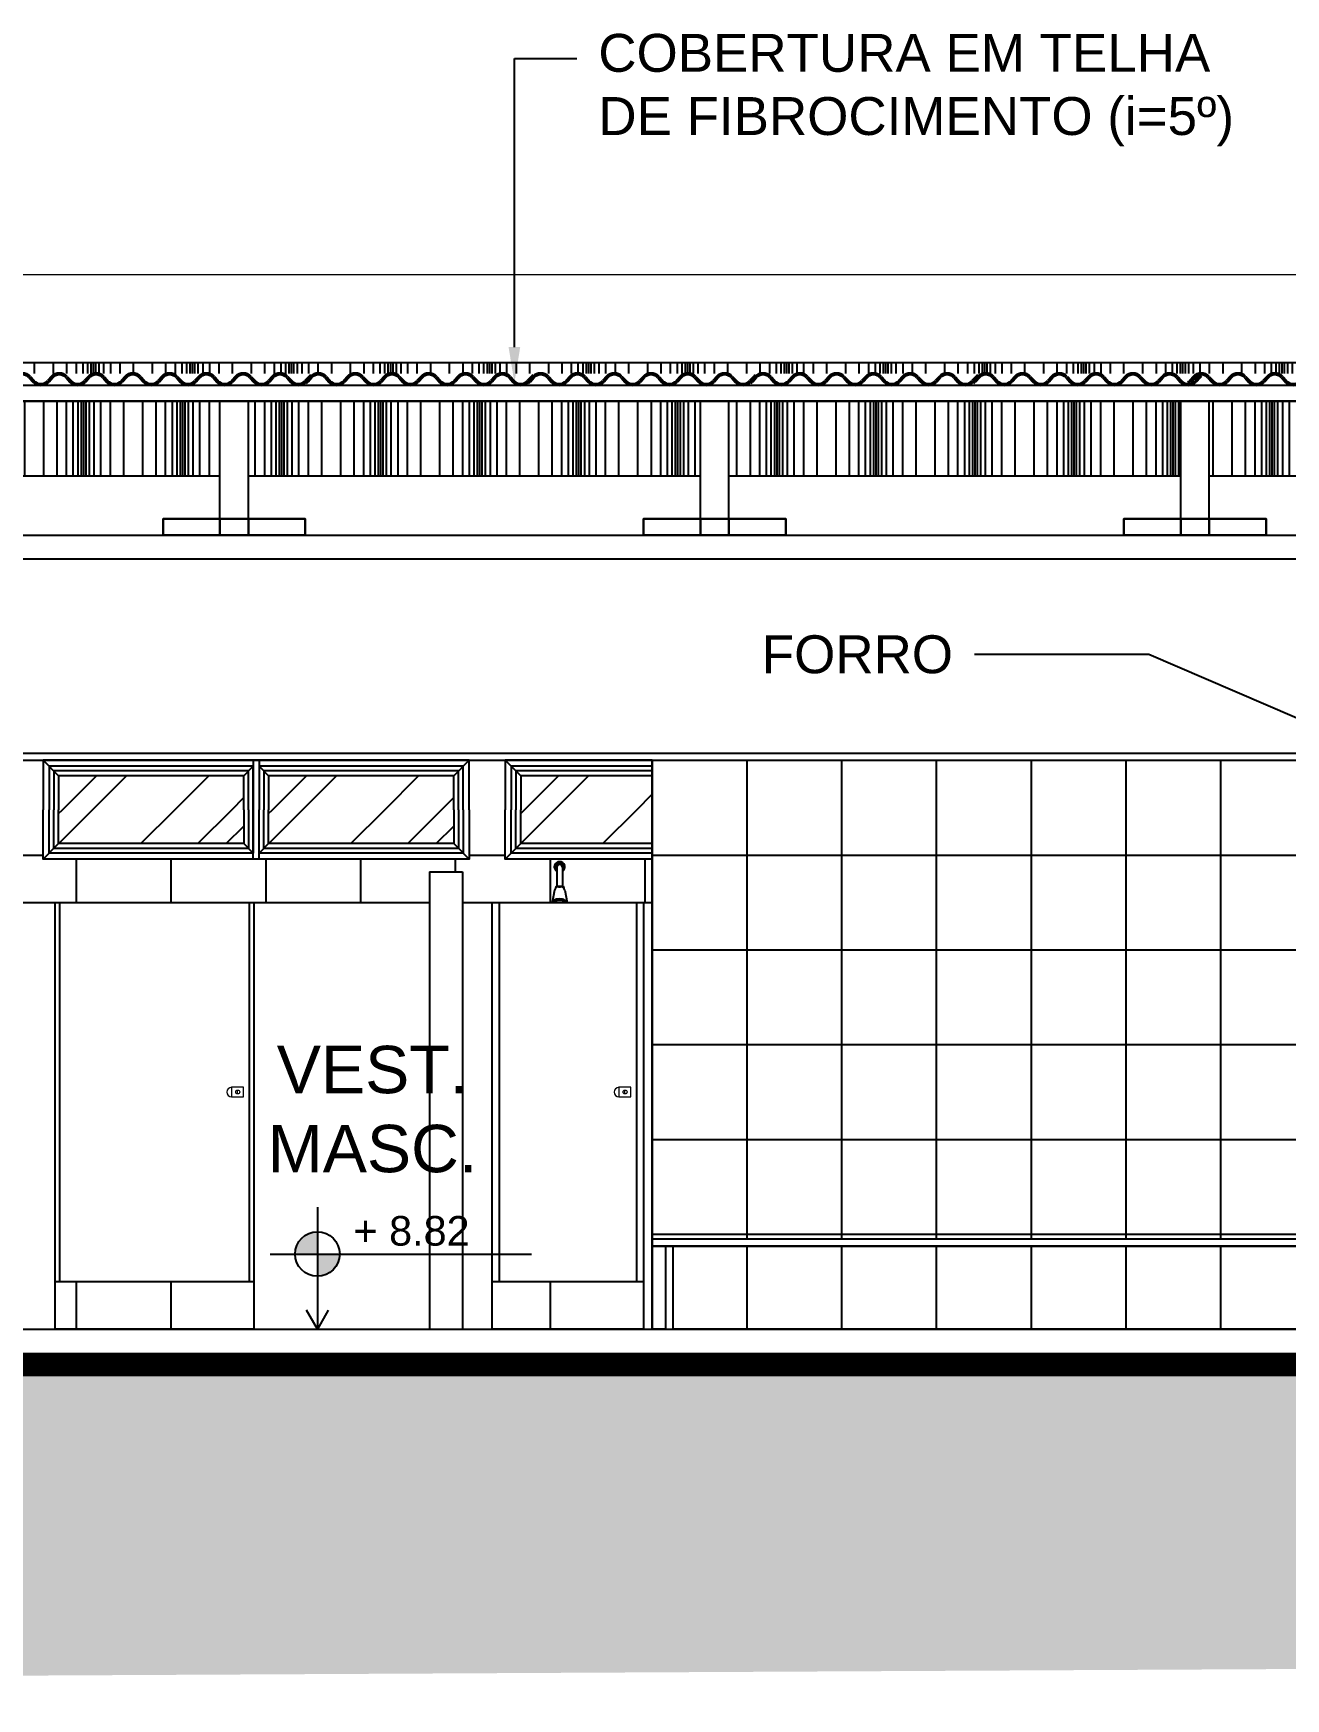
# Model space of a CAD drawing. Header units: metres. Extents: x 2304 to 3408, y 318 to 588.
# Drawn here: x 2683.7 to 2688.99, y 346.72 to 353.75 of the extents above; entities that cross this region are included whole.
import ezdxf
from ezdxf import colors
from ezdxf.entities.mleader import LeaderData, LeaderLine
from ezdxf.math import Vec2, Vec3

# ---------------------------------------------------------------- set-up
doc = ezdxf.new("R2010")
doc.units = ezdxf.units.M
doc.header["$LTSCALE"] = 5.5
doc.header["$MEASUREMENT"] = 0
for name, color, linetype in [('COTA DE NÍVEL', 7, 'Continuous'), ('HACHURA', 251, 'Continuous'), ('HACHURA PISOS', 250, 'Continuous'), ('PENA 01', 1, 'Continuous'), ('PENA 02', 2, 'Continuous'), ('PENA 03', 3, 'Continuous'), ('PENA 06', 6, 'Continuous'), ('pena01', 1, 'Continuous'), ('TXT ESPECIFICAÇÕES', 7, 'Continuous')]:
    doc.layers.add(name, color=color, linetype=linetype)
for name, color, linetype, lineweight in [('ESQUADRIAS', 3, 'Continuous', 35), ('HACH', 251, 'Continuous', 5), ('texto', 3, 'Continuous', 25)]:
    doc.layers.add(name, color=color, linetype=linetype, lineweight=lineweight)
doc.styles.add('GRAF', font='GRAF.SHX')
doc.styles.add('Luana', font='arial.ttf')
doc.styles.get("Standard").update_dxf_attribs({"font": 'arial.ttf'})
pattern_1 = [(45, (2684.6973, 350.33024), (0.42426, 1.13137), [7.5, -1, 2.5, -0.5]), (45, (2684.9907, 350.97724), (-0.8238, 0.11667), [1.5, -0.165, 3, -0.375]), (45, (2684.57353, 350.80754), (1.6016, 2.07536), [4, -0.7, 2, -0.5])]
pattern_2 = [(45, (2683.81103, 350.33024), (0.42426, 1.13137), [7.5, -1, 2.5, -0.5]), (45, (2684.1045, 350.97724), (-0.8238, 0.11667), [1.5, -0.165, 3, -0.375]), (45, (2683.6873, 350.80754), (1.6016, 2.07536), [4, -0.7, 2, -0.5])]
pattern_3 = [(45, (2685.76103, 350.33024), (0.42426, 1.13137), [7.5, -1, 2.5, -0.5]), (45, (2686.0545, 350.97724), (-0.8238, 0.1167), [1.5, -0.165, 3, -0.375]), (45, (2685.6373, 350.80754), (1.6016, 2.07536), [4, -0.7, 2, -0.5])]

# ---------------------------------------------------------------- blocks, each defined once
blk = doc.blocks.new('NIV02')
h = blk.add_hatch(color=256)
h.paths.add_polyline_path([(-43.09, -49.03, 0.414214), (-44.59, -50.53), (-43.09, -50.53)])
h.paths.add_polyline_path([(-43.09, -52.04, 0.414214), (-41.58, -50.53), (-43.09, -50.53)])
for p, q in [((-43.09, -47.38), (-43.09, -55.58)), ((-46.27, -50.53), (-28.68, -50.53))]:
    blk.add_line(p, q)
blk.add_lwpolyline([(-42.36, -54.32), (-43.09, -55.58), (-43.82, -54.32)])
blk.add_circle((-43.09, -50.53), 1.5)
at = {"style": 'GRAF'}
blk.add_attdef('ELEV', (-40.66, -49.96), '', height=1.26, dxfattribs=at)
blk = doc.blocks.new('F312X00')
for p, q in [((-38.19, 9.75), (-40.03, 7.74)), ((-37.75, 9.34), (-39.59, 7.33)), ((-31.25, 9.34), (-29.41, 7.33)), ((-30.81, 9.75), (-28.97, 7.74)), ((-20.49, 9.75), (-22.33, 7.74)), ((-20.05, 9.34), (-21.89, 7.33)), ((-13.55, 9.34), (-11.71, 7.33)), ((-13.11, 9.75), (-11.27, 7.74)), ((-2.79, 9.75), (-4.63, 7.74)), ((-2.35, 9.34), (-4.19, 7.33)), ((4.15, 9.34), (5.99, 7.33)), ((4.59, 9.75), (6.43, 7.74)), ((14.91, 9.75), (13.07, 7.74)), ((15.35, 9.34), (13.51, 7.33)), ((21.85, 9.34), (23.69, 7.33)), ((22.29, 9.75), (24.13, 7.74)), ((32.61, 9.75), (30.77, 7.74)), ((33.05, 9.34), (31.21, 7.33)), ((39.55, 9.34), (41.39, 7.33)), ((39.99, 9.75), (41.83, 7.74)), ((50.31, 9.75), (48.47, 7.74)), ((50.75, 9.34), (48.91, 7.33)), ((57.25, 9.34), (59.09, 7.33)), ((57.69, 9.75), (59.53, 7.74)), ((68.01, 9.75), (66.17, 7.74)), ((68.45, 9.34), (66.61, 7.33)), ((69.15, 9.96), (68.8, 10.45)), ((-40.46, 6.57), (-40.8, 7.06))]:
    blk.add_line(p, q)
for centre, radius, start, end in [((-34.5, 6.37), 5, 90, 137.55243), ((-34.5, 6.37), 4.4, 90, 137.55243), ((-34.5, 6.37), 5, 42.44757, 90), ((-34.5, 6.37), 4.4, 42.44757, 90), ((-16.8, 6.37), 5, 90, 137.55243), ((-16.8, 6.37), 4.4, 90, 137.55243), ((-16.8, 6.37), 5, 42.44757, 90), ((-16.8, 6.37), 4.4, 42.44757, 90), ((0.9, 6.37), 5, 90, 137.55243), ((0.9, 6.37), 4.4, 90, 137.55243), ((0.9, 6.37), 5, 42.44757, 90), ((0.9, 6.37), 4.4, 42.44757, 90), ((18.6, 6.37), 5, 90, 137.55243), ((18.6, 6.37), 4.4, 90, 137.55243), ((18.6, 6.37), 5, 42.44757, 90), ((18.6, 6.37), 4.4, 42.44757, 90), ((36.3, 6.37), 5, 90, 137.55243), ((36.3, 6.37), 4.4, 90, 137.55243), ((36.3, 6.37), 5, 42.44757, 90), ((36.3, 6.37), 4.4, 42.44757, 90), ((54, 6.37), 5, 90, 137.55243), ((54, 6.37), 4.4, 90, 137.55243), ((54, 6.37), 5, 42.44757, 90), ((54, 6.37), 4.4, 42.44757, 90), ((71.7, 6.37), 5, 125.41858, 137.55243), ((71.7, 6.37), 4.4, 125.41858, 137.55243), ((-43.35, 10.77), 4.5, 304.51811, 317.55243), ((-43.35, 10.77), 5.1, 304.51811, 317.55243), ((-25.65, 10.77), 5.1, 222.44757, 270), ((-25.65, 10.77), 4.5, 222.44757, 270), ((-25.65, 10.77), 4.5, 270, 317.55243), ((-25.65, 10.77), 5.1, 270, 317.55243), ((-7.95, 10.77), 5.1, 222.44757, 270), ((-7.95, 10.77), 4.5, 222.44757, 270), ((-7.95, 10.77), 4.5, 270, 317.55243), ((-7.95, 10.77), 5.1, 270, 317.55243), ((9.75, 10.77), 5.1, 222.44757, 270), ((9.75, 10.77), 4.5, 222.44757, 270), ((9.75, 10.77), 4.5, 270, 317.55243), ((9.75, 10.77), 5.1, 270, 317.55243), ((27.45, 10.77), 5.1, 222.44757, 270), ((27.45, 10.77), 4.5, 222.44757, 270), ((27.45, 10.77), 4.5, 270, 317.55243), ((27.45, 10.77), 5.1, 270, 317.55243), ((45.15, 10.77), 5.1, 222.44757, 270), ((45.15, 10.77), 4.5, 222.44757, 270), ((45.15, 10.77), 4.5, 270, 317.55243), ((45.15, 10.77), 5.1, 270, 317.55243), ((62.85, 10.77), 5.1, 222.44757, 270), ((62.85, 10.77), 4.5, 222.44757, 270), ((62.85, 10.77), 4.5, 270, 317.55243), ((62.85, 10.77), 5.1, 270, 317.55243)]:
    blk.add_arc(centre, radius, start, end)

msp = doc.modelspace()

# ---------------------------------------------------------------- hatches: boundary and pattern name
at = {"layer": 'HACHURA', "ltscale": 1.5}
h = msp.add_hatch(dxfattribs=at)
h.set_pattern_fill('AR-RROOF', color=256, scale=0.5, angle=45, style=0)
h.set_pattern_definition(pattern_2)
h.paths.add_polyline_path([(2683.811, 350.4736), (2684.5923, 350.4736), (2684.5923, 350.6169), (2683.811, 350.6169)])
h = msp.add_hatch(dxfattribs=at)
h.set_pattern_fill('AR-RROOF', color=256, scale=0.5, angle=45, style=0)
h.set_pattern_definition(pattern_1)
h.paths.add_polyline_path([(2684.6973, 350.4736), (2685.4785, 350.4736), (2685.4785, 350.6169), (2684.6973, 350.6169)])
h = msp.add_hatch(dxfattribs=at)
h.set_pattern_fill('AR-RROOF', color=256, scale=0.5, angle=45, style=0)
h.set_pattern_definition(pattern_3)
h.paths.add_polyline_path([(2686.316, 350.4736), (2686.316, 350.6169), (2685.761, 350.6169), (2685.761, 350.4736)])
h = msp.add_hatch(dxfattribs=at)
h.set_pattern_fill('AR-RROOF', color=256, scale=0.5, angle=45, style=0)
h.set_pattern_definition(pattern_2)
h.paths.add_polyline_path([(2683.811, 350.4736), (2684.5923, 350.4736), (2684.5923, 350.3302), (2683.811, 350.3302)])
h = msp.add_hatch(dxfattribs=at)
h.set_pattern_fill('AR-RROOF', color=256, scale=0.5, angle=45, style=0)
h.set_pattern_definition(pattern_1)
h.paths.add_polyline_path([(2684.6973, 350.4736), (2685.4785, 350.4736), (2685.4785, 350.3302), (2684.6973, 350.3302)])
h = msp.add_hatch(dxfattribs=at)
h.set_pattern_fill('AR-RROOF', color=256, scale=0.5, angle=45, style=0)
h.set_pattern_definition(pattern_3)
h.paths.add_polyline_path([(2686.316, 350.3302), (2686.316, 350.4736), (2685.761, 350.4736), (2685.761, 350.3302)])
at = {"layer": 'HACHURA PISOS', "ltscale": 1.5}
h = msp.add_hatch(dxfattribs=at)
h.set_pattern_fill('HACH23,_O', color=256, scale=0.01, pattern_type=2)
h.set_pattern_definition([(90, (6616.8887, 485.72926), (-0.418, 3e-17), []), (90, (6616.9028, 485.72926), (-0.418, 3e-17), []), (90, (6616.9228, 485.72926), (-0.418, 3e-17), []), (90, (6616.9511, 485.72926), (-0.418, 3e-17), []), (90, (6616.9911, 485.72926), (-0.418, 3e-17), []), (90, (6617.0477, 485.72926), (-0.418, 3e-17), []), (90, (6617.1277, 485.72926), (-0.418, 3e-17), []), (90, (6617.1843, 485.72926), (-0.418, 3e-17), []), (90, (6617.2243, 485.72926), (-0.418, 3e-17), []), (90, (6617.2526, 485.72926), (-0.418, 3e-17), []), (90, (6617.2726, 485.72926), (-0.418, 3e-17), []), (90, (6617.2867, 485.72926), (-0.418, 3e-17), []), (90, (6617.2967, 485.72926), (-0.418, 3e-17), [])])
h.paths.add_polyline_path([(2680.346, 352.1969), (2680.196, 352.1969), (2680.196, 352.1271, -0.052993), (2680.2021, 352.1217), (2680.2183, 352.104, 0.210516), (2680.2513, 352.0895, 0.210516), (2680.2843, 352.104), (2680.3004, 352.1217, -0.210516), (2680.3289, 352.1342, -0.115293), (2680.346, 352.1302)])
h.paths.add_polyline_path([(2699.046, 352.1969), (2698.896, 352.1969), (2698.896, 351.7784, -0.115293), (2698.9131, 351.7824, -0.210516), (2698.9416, 351.7699), (2698.9578, 351.7522, 0.210516), (2698.9908, 351.7377, 0.210516), (2699.0238, 351.7522), (2699.0399, 351.7699, -0.052993), (2699.046, 351.7753)])
h.paths.add_polyline_path([(2682.4638, 352.1969), (2680.616, 352.1969), (2680.616, 352.0895), (2681.7659, 352.0895), (2681.7659, 351.8819), (2682.4638, 351.8819)])
h.paths.add_polyline_path([(2684.4916, 352.1969), (2682.5838, 352.1969), (2682.5838, 351.8819), (2684.4916, 351.8819)])
h.paths.add_polyline_path([(2686.5194, 352.1969), (2684.6116, 352.1969), (2684.6116, 351.8819), (2686.5194, 351.8819)])
h.paths.add_polyline_path([(2688.5471, 352.1969), (2686.6394, 352.1969), (2686.6394, 351.8819), (2688.5471, 351.8819)])
h.paths.add_polyline_path([(2690.5749, 352.1969), (2688.6671, 352.1969), (2688.6671, 351.8819), (2690.5749, 351.8819)])
h.paths.add_polyline_path([(2692.6027, 352.1969), (2690.6949, 352.1969), (2690.6949, 351.8819), (2692.6027, 351.8819)])
h.paths.add_polyline_path([(2694.6305, 352.1969), (2692.7227, 352.1969), (2692.7227, 351.8819), (2694.6305, 351.8819)])
h.paths.add_polyline_path([(2696.6582, 352.1969), (2694.7505, 352.1969), (2694.7505, 351.8819), (2696.6582, 351.8819)])
h.paths.add_polyline_path([(2698.626, 352.1969), (2696.7782, 352.1969), (2696.7782, 351.8819), (2698.626, 351.8819)])
at = {"layer": 'HACHURA PISOS'}
h = msp.add_hatch(dxfattribs=at)
h.set_pattern_fill('_USER,_O', color=256, scale=0.4, double=1, pattern_type=0)
h.set_pattern_definition([(0, (2681.48603, 348.2819), (0, 0.4), []), (90, (2681.48603, 348.2819), (-0.4, 2e-17), [])])
h.paths.add_polyline_path([(2682.716, 350.2652), (2681.696, 350.2652), (2681.696, 350.4736), (2681.696, 350.6819), (2681.546, 350.6819), (2681.546, 350.4736), (2681.546, 350.2652), (2681.486, 350.2652), (2681.486, 349.6819), (2682.716, 349.6819)])
h.paths.add_polyline_path([(2682.716, 349.6619), (2682.696, 349.6619), (2682.696, 348.4819), (2682.676, 348.4819), (2682.676, 349.6619), (2682.156, 349.6619), (2682.156, 348.4819), (2682.136, 348.4819), (2682.136, 349.6619), (2681.616, 349.6619), (2681.616, 348.4819), (2681.596, 348.4819), (2681.596, 349.6619), (2681.486, 349.6619), (2681.486, 348.2819), (2682.716, 348.2819)])
h.paths.add_polyline_path([(2681.8696, 348.583), (2681.8596, 348.583, -0.414214), (2681.8446, 348.598), (2681.8446, 348.668, -0.384029), (2681.8581, 348.683), (2681.8581, 348.7048), (2681.8497, 348.7048), (2681.8497, 348.7248), (2681.8581, 348.7248), (2681.8581, 348.7529), (2681.84, 348.7529), (2681.84, 348.7819), (2681.8394, 348.7819, -0.182482), (2681.8196, 348.7894, -0.119329), (2681.7374, 348.9066, -0.198785), (2681.7, 349.2011, -0.33822), (2681.729, 349.2232), (2681.8387, 349.2232), (2681.8387, 349.2367), (2681.8584, 349.2367), (2681.8584, 349.3113, -7.894338), (2681.8715, 349.3113), (2681.8715, 349.2367), (2681.8913, 349.2367), (2681.8913, 349.2232), (2682.001, 349.2232, -0.33822), (2682.0299, 349.2011, -0.198785), (2681.9926, 348.9066, -0.119329), (2681.9104, 348.7894, -0.182482), (2681.8906, 348.7819), (2681.89, 348.7819), (2681.89, 348.7529), (2681.8712, 348.7529), (2681.8712, 348.7248), (2681.8797, 348.7248), (2681.8797, 348.7048), (2681.8712, 348.7048), (2681.8712, 348.683, -0.384029), (2681.8846, 348.668), (2681.8846, 348.598, -0.414214)], flags=16)
h.paths.add_polyline_path([(2681.8906, 348.8819), (2681.8394, 348.8819, -0.182482), (2681.8196, 348.8894, -0.119339), (2681.7374, 349.0067, -0.22571), (2681.7229, 349.1938, -0.310467), (2681.7509, 349.213), (2681.979, 349.213, -0.310467), (2682.0071, 349.1938, -0.22571), (2681.9926, 349.0067, -0.119339), (2681.9104, 348.8894, -0.182482)], flags=0)
h.paths.add_polyline_path([(2682.3834, 348.598), (2682.3834, 348.668, -0.384029), (2682.3969, 348.683), (2682.3969, 348.7048), (2682.3885, 348.7048), (2682.3885, 348.7248), (2682.3969, 348.7248), (2682.3969, 348.7529), (2682.3788, 348.7529), (2682.3788, 348.7819), (2682.3782, 348.7819, -0.182482), (2682.3584, 348.7894, -0.119329), (2682.2762, 348.9066, -0.198785), (2682.2388, 349.2011, -0.33822), (2682.2678, 349.2232), (2682.3775, 349.2232), (2682.3775, 349.2367), (2682.3972, 349.2367), (2682.3972, 349.3113, -7.894338), (2682.4103, 349.3113), (2682.4103, 349.2367), (2682.4301, 349.2367), (2682.4301, 349.2232), (2682.5398, 349.2232, -0.33822), (2682.5687, 349.2011, -0.198785), (2682.5313, 348.9066, -0.119329), (2682.4492, 348.7894, -0.182482), (2682.4293, 348.7819), (2682.4288, 348.7819), (2682.4288, 348.7529), (2682.41, 348.7529), (2682.41, 348.7248), (2682.4185, 348.7248), (2682.4185, 348.7048), (2682.41, 348.7048), (2682.41, 348.683, -0.384029), (2682.4234, 348.668), (2682.4234, 348.598, -0.414214), (2682.4084, 348.583), (2682.3984, 348.583, -0.414214)], flags=16)
h.paths.add_polyline_path([(2682.3584, 348.8894, -0.119339), (2682.2762, 349.0067, -0.22571), (2682.2617, 349.1938, -0.310467), (2682.2897, 349.213), (2682.5178, 349.213, -0.310467), (2682.5458, 349.1938, -0.22571), (2682.5313, 349.0067, -0.119339), (2682.4492, 348.8894, -0.182482), (2682.4293, 348.8819), (2682.3782, 348.8819, -0.182482)], flags=0)
h.paths.add_polyline_path([(2681.88, 348.913), (2681.8499, 348.913, -0.195906), (2681.829, 348.9216, -0.108282), (2681.7645, 349.0197, -0.181018), (2681.7415, 349.1498, -0.361466), (2681.771, 349.1744), (2681.9589, 349.1744, -0.361466), (2681.9884, 349.1498, -0.181018), (2681.9654, 349.0197, -0.108282), (2681.901, 348.9216, -0.195906)], flags=0)
h.paths.add_polyline_path([(2682.3678, 348.9216, -0.108282), (2682.3033, 349.0197, -0.181018), (2682.2803, 349.1498, -0.361466), (2682.3098, 349.1744), (2682.4977, 349.1744, -0.361466), (2682.5272, 349.1498, -0.181018), (2682.5042, 349.0197, -0.108282), (2682.4398, 348.9216, -0.195906), (2682.4188, 348.913), (2682.3887, 348.913, -0.195906)], flags=0)
h.paths.add_polyline_path([(2685.376, 350.2119), (2685.516, 350.2119), (2685.516, 350.0819), (2686.316, 350.0819), (2686.316, 350.2652), (2685.696, 350.2652), (2685.696, 350.4736), (2685.696, 350.6819), (2685.5435, 350.6819), (2685.5435, 350.4736), (2685.5435, 350.2652), (2683.746, 350.2652), (2683.746, 350.4736), (2683.746, 350.6819), (2683.546, 350.6819), (2683.546, 350.2119), (2683.646, 350.2119), (2683.646, 350.0819), (2685.376, 350.0819)])
h.paths.add_polyline_path([(2684.636, 348.4819), (2683.796, 348.4819), (2683.796, 348.2819), (2684.636, 348.2819)])
h.paths.add_polyline_path([(2686.281, 348.4819), (2685.641, 348.4819), (2685.641, 348.2819), (2686.281, 348.2819)])
at = {"layer": 'PENA 01', "ltscale": 1.5}
h = msp.add_hatch(dxfattribs=at)
h.set_pattern_fill('HACH23,_O', color=256, scale=0.01, pattern_type=2)
h.set_pattern_definition([(90, (2680.20603, 352.31493), (-0.418, 3e-17), []), (90, (2680.22013, 352.31493), (-0.418, 3e-17), []), (90, (2680.24013, 352.31493), (-0.418, 3e-17), []), (90, (2680.26843, 352.31493), (-0.418, 3e-17), []), (90, (2680.30843, 352.31493), (-0.418, 3e-17), []), (90, (2680.36503, 352.31493), (-0.418, 3e-17), []), (90, (2680.44503, 352.31493), (-0.418, 3e-17), []), (90, (2680.50163, 352.31493), (-0.418, 3e-17), []), (90, (2680.54163, 352.31493), (-0.418, 3e-17), []), (90, (2680.56993, 352.31493), (-0.418, 3e-17), []), (90, (2680.58993, 352.31493), (-0.418, 3e-17), []), (90, (2680.60403, 352.31493), (-0.418, 3e-17), []), (90, (2680.61403, 352.31493), (-0.418, 3e-17), [])])
h.paths.add_polyline_path([(2699.046, 352.3602), (2680.196, 352.3602), (2680.196, 352.3149), (2699.046, 352.3149)])
h = msp.add_hatch(dxfattribs=at)
h.set_pattern_fill('EARTH', color=256, scale=0.75, angle=45, style=0, double=1)
h.set_pattern_definition([(45, (2723.44059, 365.3021), (3e-17, 0.26516504), [0.1875, -0.1875]), (45, (2723.39087, 365.35182), (3e-17, 0.26516504), [0.1875, -0.1875]), (45, (2723.34115, 365.40153), (3e-17, 0.26516504), [0.1875, -0.1875]), (135, (2723.34115, 365.43468), (-0.26516504, 6e-17), [0.1875, -0.1875]), (135, (2723.39087, 365.4844), (-0.26516504, 6e-17), [0.1875, -0.1875]), (135, (2723.44059, 365.53412), (-0.26516504, 6e-17), [0.1875, -0.1875])])
h.paths.add_polyline_path([(2707.2487, 347.6919), (2703.201, 347.6919), (2703.201, 347.6519), (2703.161, 347.2919), (2702.441, 347.2919), (2702.441, 347.6519), (2702.401, 347.6519), (2702.401, 347.6919), (2699.546, 347.6919), (2699.546, 348.1319), (2679.696, 348.1319), (2679.696, 348.1019), (2678.0047, 348.1019), (2674.6247, 347.7119), (2673.2272, 347.7119), (2672.0272, 347.5319), (2671.5267, 347.5319), (2669.5648, 347.2519), (2664.9459, 347.2519), (2664.9459, 346.7219), (2707.2487, 346.9419)])
at = {"layer": 'pena01'}
h = msp.add_hatch(dxfattribs=at)
h.set_pattern_fill('_USER,_O', color=256, scale=0.4, double=1, pattern_type=0)
h.set_pattern_definition([(0, (2686.31603, 348.2819), (0, 0.4), []), (90, (2686.31603, 348.2819), (-0.4, 2e-17), [])])
h.paths.add_polyline_path([(2689.316, 350.6819), (2686.316, 350.6819), (2686.316, 348.6619), (2689.316, 348.6619)])
h.paths.add_polyline_path([(2686.4028, 348.6319), (2686.4028, 348.2819), (2689.2293, 348.2819), (2689.2293, 348.6319)])
h.paths.add_polyline_path([(2686.3728, 348.6319), (2686.316, 348.6319), (2686.316, 348.2819), (2686.3728, 348.2819)])
h.paths.add_polyline_path([(2689.316, 348.6319), (2689.2593, 348.6319), (2689.2593, 348.2819), (2689.316, 348.2819)])

# ---------------------------------------------------------------- linework, layer by layer
at = {"layer": 'HACH'}
for p, q in [((2681.4659, 352.7319), (2699.646, 352.7319)), ((2684.564, 349.2902), (2684.564, 349.2743)), ((2686.199, 349.2902), (2686.199, 349.2743))]:
    msp.add_line(p, q, dxfattribs=at)
for points in [[(2684.5908, 349.3019), (2684.5408, 349.3019), (2684.5408, 349.2619), (2684.5908, 349.2619)], [(2686.2258, 349.3019), (2686.1758, 349.3019), (2686.1758, 349.2619), (2686.2258, 349.2619)]]:
    msp.add_lwpolyline(points, close=True, dxfattribs=at)
for centre in [(2684.5667, 349.2822), (2686.2017, 349.2822)]:
    msp.add_circle(centre, 0.00839, dxfattribs=at)
for centre in [(2684.5408, 349.2819), (2686.1758, 349.2819)]:
    msp.add_arc(centre, 0.02, 90, 270, dxfattribs=at)
at = {"layer": 'PENA 01'}
for p, q in [((2680.196, 352.3602), (2699.046, 352.3602)), ((2680.196, 352.1969), (2699.046, 352.1969)), ((2682.5838, 351.8819), (2684.4916, 351.8819)), ((2684.6116, 351.8819), (2686.5194, 351.8819)), ((2686.6394, 351.8819), (2688.5471, 351.8819)), ((2688.6671, 351.8819), (2690.5749, 351.8819)), ((2683.816, 348.4819), (2683.816, 350.0819)), ((2684.616, 348.4819), (2684.616, 350.0819)), ((2685.671, 348.4819), (2685.671, 350.0819)), ((2686.251, 348.4819), (2686.251, 350.0819))]:
    msp.add_line(p, q, dxfattribs=at)
at = {"layer": 'PENA 01', "ltscale": 1.5}
for p, q in [((2684.4916, 351.7015), (2684.4916, 352.1969)), ((2684.6116, 352.1969), (2684.4916, 352.1969)), ((2684.4916, 351.7015), (2684.4916, 352.1969)), ((2684.4916, 352.1969), (2684.6116, 352.1969)), ((2684.6116, 351.7015), (2684.6116, 352.1969)), ((2684.6116, 351.7015), (2684.6116, 352.1969)), ((2686.5194, 351.7015), (2686.5194, 352.1969)), ((2686.6394, 352.1969), (2686.5194, 352.1969)), ((2686.5194, 351.7015), (2686.5194, 352.1969)), ((2686.5194, 352.1969), (2686.6394, 352.1969)), ((2686.6394, 351.7015), (2686.6394, 352.1969)), ((2686.6394, 351.7015), (2686.6394, 352.1969)), ((2688.5471, 351.7015), (2688.5471, 352.1969)), ((2688.6671, 352.1969), (2688.5471, 352.1969)), ((2688.5471, 351.7015), (2688.5471, 352.1969)), ((2688.5471, 352.1969), (2688.6671, 352.1969)), ((2688.6671, 351.7015), (2688.6671, 352.1969)), ((2688.6671, 351.7015), (2688.6671, 352.1969)), ((2683.771, 350.6569), (2683.771, 350.4736)), ((2684.6323, 350.6819), (2684.6323, 350.4736)), ((2684.6573, 350.6819), (2684.6573, 350.4736)), ((2684.6573, 350.6569), (2684.6573, 350.4736)), ((2685.721, 350.6569), (2685.721, 350.4736)), ((2683.771, 350.2902), (2683.771, 350.4736)), ((2684.6323, 350.2652), (2684.6323, 350.4736)), ((2684.6573, 350.2652), (2684.6573, 350.4736)), ((2684.6573, 350.2902), (2684.6573, 350.4736)), ((2685.721, 350.2902), (2685.721, 350.4736))]:
    msp.add_line(p, q, dxfattribs=at)
for points in [[(2684.2516, 351.7015), (2684.8516, 351.7015), (2684.8516, 351.6319), (2684.2516, 351.6319)], [(2684.8516, 351.7015), (2684.2516, 351.7015), (2684.2516, 351.6319), (2684.8516, 351.6319)], [(2684.4916, 351.7015), (2684.6116, 351.7015), (2684.6116, 351.6319), (2684.4916, 351.6319)], [(2684.6116, 351.7015), (2684.4916, 351.7015), (2684.4916, 351.6319), (2684.6116, 351.6319)], [(2686.2794, 351.7015), (2686.8794, 351.7015), (2686.8794, 351.6319), (2686.2794, 351.6319)], [(2686.8794, 351.7015), (2686.2794, 351.7015), (2686.2794, 351.6319), (2686.8794, 351.6319)], [(2686.5194, 351.7015), (2686.6394, 351.7015), (2686.6394, 351.6319), (2686.5194, 351.6319)], [(2686.6394, 351.7015), (2686.5194, 351.7015), (2686.5194, 351.6319), (2686.6394, 351.6319)], [(2688.3071, 351.7015), (2688.9071, 351.7015), (2688.9071, 351.6319), (2688.3071, 351.6319)], [(2688.9071, 351.7015), (2688.3071, 351.7015), (2688.3071, 351.6319), (2688.9071, 351.6319)], [(2688.5471, 351.7015), (2688.6671, 351.7015), (2688.6671, 351.6319), (2688.5471, 351.6319)], [(2688.6671, 351.7015), (2688.5471, 351.7015), (2688.5471, 351.6319), (2688.6671, 351.6319)]]:
    msp.add_lwpolyline(points, close=True, dxfattribs=at)
for points in [[(2685.5435, 350.4736), (2685.5435, 350.6819), (2683.746, 350.6819), (2683.746, 350.4736)], [(2683.746, 350.6819), (2683.811, 350.6169)], [(2684.6323, 350.6569), (2683.771, 350.6569), (2683.771, 350.4736)], [(2684.6323, 350.4736), (2684.6323, 350.6569), (2683.771, 350.6569)], [(2684.6323, 350.4736), (2684.6323, 350.6569), (2683.771, 350.6569), (2683.771, 350.4736)], [(2684.6123, 350.4736), (2684.6123, 350.6369), (2683.791, 350.6369), (2683.791, 350.4736)], [(2684.5923, 350.6169), (2684.6323, 350.6569)], [(2685.5185, 350.4736), (2685.5185, 350.6569), (2684.6573, 350.6569)], [(2685.5185, 350.4736), (2685.5185, 350.6569), (2684.6573, 350.6569), (2684.6573, 350.4736)], [(2684.6573, 350.6569), (2684.6973, 350.6169)], [(2685.4985, 350.4736), (2685.4985, 350.6369), (2684.6773, 350.6369), (2684.6773, 350.4736)], [(2685.4785, 350.6169), (2685.5435, 350.6819)], [(2686.316, 350.6819), (2685.696, 350.6819), (2685.696, 350.4736)], [(2685.696, 350.6819), (2685.761, 350.6169)], [(2686.316, 350.6569), (2685.721, 350.6569), (2685.721, 350.4736)], [(2686.316, 350.6569), (2685.721, 350.6569)], [(2686.316, 350.6569), (2685.721, 350.6569), (2685.721, 350.4736)], [(2686.316, 350.6369), (2685.741, 350.6369), (2685.741, 350.4736)], [(2684.5923, 350.4736), (2684.5923, 350.6169), (2683.811, 350.6169), (2683.811, 350.4736)], [(2685.4785, 350.4736), (2685.4785, 350.6169), (2684.6973, 350.6169), (2684.6973, 350.4736)], [(2686.316, 350.6169), (2685.761, 350.6169), (2685.761, 350.4736)], [(2685.5435, 350.4736), (2685.5435, 350.2652), (2683.746, 350.2652), (2683.746, 350.4736)], [(2684.6323, 350.2902), (2683.771, 350.2902), (2683.771, 350.4736)], [(2684.6323, 350.4736), (2684.6323, 350.2902), (2683.771, 350.2902)], [(2684.6323, 350.4736), (2684.6323, 350.2902), (2683.771, 350.2902), (2683.771, 350.4736)], [(2684.6123, 350.4736), (2684.6123, 350.3102), (2683.791, 350.3102), (2683.791, 350.4736)], [(2684.5923, 350.4736), (2684.5923, 350.3302), (2683.811, 350.3302), (2683.811, 350.4736)], [(2685.5185, 350.4736), (2685.5185, 350.2902), (2684.6573, 350.2902)], [(2685.5185, 350.4736), (2685.5185, 350.2902), (2684.6573, 350.2902), (2684.6573, 350.4736)], [(2685.4985, 350.4736), (2685.4985, 350.3102), (2684.6773, 350.3102), (2684.6773, 350.4736)], [(2685.4785, 350.4736), (2685.4785, 350.3302), (2684.6973, 350.3302), (2684.6973, 350.4736)], [(2686.316, 350.2652), (2685.696, 350.2652), (2685.696, 350.4736)], [(2686.316, 350.2902), (2685.721, 350.2902), (2685.721, 350.4736)], [(2686.316, 350.2902), (2685.721, 350.2902), (2685.721, 350.4736)], [(2686.316, 350.3102), (2685.741, 350.3102), (2685.741, 350.4736)], [(2686.316, 350.3302), (2685.761, 350.3302), (2685.761, 350.4736)], [(2683.746, 350.2652), (2683.811, 350.3302)], [(2684.5923, 350.3302), (2684.6323, 350.2902)], [(2684.6573, 350.2902), (2684.6973, 350.3302)], [(2685.4785, 350.3302), (2685.5435, 350.2652)], [(2685.696, 350.2652), (2685.761, 350.3302)], [(2686.316, 350.2902), (2685.721, 350.2902)]]:
    msp.add_lwpolyline(points, dxfattribs=at)
at = {"layer": 'PENA 02'}
for p, q in [((2680.196, 352.2649), (2699.046, 352.2649)), ((2686.316, 350.6819), (2686.316, 348.2819))]:
    msp.add_line(p, q, dxfattribs=at)
msp.add_lwpolyline([(2699.046, 352.1969), (2680.196, 352.1969), (2680.196, 352.2649), (2699.046, 352.2649)], close=True, dxfattribs=at)
at = {"layer": 'PENA 02', "const_width": 0.1}
msp.add_lwpolyline([(2707.2487, 347.6919), (2703.201, 347.6919), (2703.201, 347.6519), (2703.161, 347.6519), (2703.161, 347.2919), (2702.441, 347.2919), (2702.441, 347.6519), (2702.401, 347.6519), (2702.401, 347.6919), (2699.546, 347.6919), (2699.546, 348.1319), (2679.696, 348.1319), (2679.696, 348.1019), (2678.0047, 348.1019), (2674.6247, 347.7119), (2673.2272, 347.7119), (2672.0272, 347.5319), (2671.5267, 347.5319), (2669.5648, 347.2519), (2664.9459, 347.2519)], dxfattribs=at)
at = {"layer": 'PENA 03'}
for p, q in [((2679.696, 350.7119), (2699.546, 350.7119)), ((2679.696, 350.6819), (2699.546, 350.6819)), ((2686.316, 348.6619), (2689.316, 348.6619)), ((2686.316, 348.6319), (2689.316, 348.6319)), ((2686.3728, 348.6319), (2686.3728, 348.2819)), ((2686.4028, 348.6319), (2686.4028, 348.2819))]:
    msp.add_line(p, q, dxfattribs=at)
msp.add_lwpolyline([(2686.316, 348.6619), (2689.316, 348.6619), (2689.316, 348.6319), (2686.316, 348.6319)], close=True, dxfattribs=at)
at = {"layer": 'PENA 06'}
for p, q in [((2680.496, 351.6319), (2698.746, 351.6319)), ((2679.696, 351.5319), (2699.546, 351.5319)), ((2683.546, 348.2819), (2691.891, 348.2819))]:
    msp.add_line(p, q, dxfattribs=at)
at = {"layer": 'pena01'}
for p, q in [((2685.376, 350.2119), (2685.376, 348.2819)), ((2685.376, 350.2119), (2685.516, 350.2119)), ((2685.516, 350.2119), (2685.516, 348.2819)), ((2685.9136, 350.2297), (2685.9136, 350.1509)), ((2685.9371, 350.2297), (2685.9371, 350.1509)), ((2685.9105, 350.1509), (2685.9076, 350.1422)), ((2685.9105, 350.1509), (2685.9401, 350.1509)), ((2685.9213, 350.1486), (2685.9294, 350.1486)), ((2685.9401, 350.1509), (2685.943, 350.1422)), ((2683.646, 350.0819), (2685.376, 350.0819)), ((2683.796, 348.2819), (2683.796, 350.0819)), ((2684.636, 348.2819), (2684.636, 350.0819)), ((2685.516, 350.0819), (2686.316, 350.0819)), ((2685.641, 348.2819), (2685.641, 350.0819)), ((2685.9039, 350.1342), (2685.8939, 350.0819)), ((2685.9468, 350.1342), (2685.9568, 350.0819)), ((2686.281, 348.2819), (2686.281, 350.0819)), ((2683.796, 348.4819), (2684.636, 348.4819)), ((2685.641, 348.4819), (2686.281, 348.4819))]:
    msp.add_line(p, q, dxfattribs=at)
for points in [[(2685.9371, 350.2297, 0.094999), (2685.9362, 350.2344, 0.096975), (2685.9337, 350.2384, 0.099908), (2685.9298, 350.2411, 0.102086), (2685.9253, 350.242, 0.102086), (2685.9209, 350.2411, 0.099908), (2685.917, 350.2384, 0.096975), (2685.9145, 350.2344, 0.094999), (2685.9136, 350.2297, 0.094999)], [(2685.957, 350.0819, 0.122704), (2685.9551, 350.0859, 0.105028), (2685.9478, 350.0919, 0.066906), (2685.9382, 350.0954, 0.053051), (2685.9253, 350.0968, 0.053051), (2685.9125, 350.0954, 0.066906), (2685.9029, 350.0919, 0.105028), (2685.8955, 350.0859, 0.122704), (2685.8937, 350.0819, 0.122704)], [(2685.9474, 350.0819, 0.142621), (2685.946, 350.0856, 0.106075), (2685.941, 350.09, 0.070058), (2685.9342, 350.0926, 0.056302), (2685.9253, 350.0936, 0.056302), (2685.9164, 350.0926, 0.070058), (2685.9097, 350.09, 0.106075), (2685.9046, 350.0856, 0.142621), (2685.9033, 350.0819, 0.142621)], [(2685.9467, 350.0819, 0.041), (2685.946, 350.0829, 0.106075), (2685.941, 350.0873, 0.070058), (2685.9342, 350.0899, 0.056302), (2685.9253, 350.0909, 0.056302), (2685.9164, 350.0899, 0.070058), (2685.9097, 350.0873, 0.106075), (2685.9046, 350.0829, 0.041), (2685.904, 350.0819, 0.041)]]:
    msp.add_lwpolyline(points, format="xyb", dxfattribs=at)
for centre, radius, start, end in [((2685.9253, 350.2319), 0.0223, 301.82879, 238.17121), ((2685.9253, 350.2319), 0.0176, 311.94213, 228.05787), ((2685.9213, 350.1309), 0.0177, 90, 169.17909), ((2685.9294, 350.1309), 0.0177, 10.82091, 90)]:
    msp.add_arc(centre, radius, start, end, dxfattribs=at)

# ---------------------------------------------------------------- block references
at = {"layer": 'COTA DE NÍVEL', "ltscale": 0.05}
ref = msp.add_blockref('NIV02', (2687.6035, 351.7649), dxfattribs=dict(at, xscale=0.06266711229946524, yscale=0.06266711229946524, zscale=0.06266711229946524))
ref.add_attrib('ELEV', '+ 8.82', (2685.0552, 348.6339), dxfattribs={"layer": '0', "height": 0.125, "style": 'Luana'})
at = {"layer": 'ESQUADRIAS', "xscale": 0.0087719298245589, "yscale": 0.0087719298245589, "zscale": 0.0087719298245589}
for p in [(2683.34, 352.2152), (2684.2715, 352.2152), (2685.2099, 352.2152), (2686.1482, 352.2152), (2687.0867, 352.2152), (2688.0265, 352.2152), (2688.9357, 352.2152)]:
    msp.add_blockref('F312X00', p, dxfattribs=at)

# ---------------------------------------------------------------- texts
at = {"layer": 'texto', "color": 2, "ltscale": 0.05, "insert": (2685.1354, 349.2089), "char_height": 0.2, "width": 5.004317, "attachment_point": 5, "style": 'Luana'}
msp.add_mtext('VEST.\\PMASC.', dxfattribs=at)

# ---------------------------------------------------------------- leaders
at = {"layer": 'TXT ESPECIFICAÇÕES', "ltscale": 0.05}
ml = msp.add_multileader_mtext('Standard', dxfattribs=at)
ml.set_content('COBERTURA EM TELHA\\PDE FIBROCIMENTO (i=5º)', color=256)
ml.set_leader_properties()
ml.build(insert=Vec2(0, 0))
ml.multileader.update_dxf_attribs({"dogleg_length": 0.36, "arrow_head_size": 0.15})
ctx = ml.context
ctx.base_point, ctx.char_height, ctx.arrow_head_size, ctx.landing_gap_size, ctx.plane_origin = Vec3(2685.9987, 353.644), 0.16, 0.15, 0.09, Vec3(2680.7034, 348.1736)
notes = []
notes.append((ctx, [(0, (1, 1, 0), (2685.7345, 353.644), (1, 0), 0.2642, [(0, [(2685.7345, 352.2761)], 0, [])])]))
ctx.mtext.insert, ctx.mtext.flow_direction = Vec3(2686.0887, 353.7475), 5
ml = msp.add_multileader_mtext('Standard', dxfattribs=at)
ml.set_content('FORRO', color=256)
ml.set_leader_properties()
ml.build(insert=Vec2(0, 0))
ml.multileader.update_dxf_attribs({"dogleg_length": 0.36, "arrow_head_size": 0.15})
ctx = ml.context
ctx.base_point, ctx.char_height, ctx.arrow_head_size, ctx.landing_gap_size, ctx.plane_origin = Vec3(2686.717, 351.128), 0.16, 0.15, 0.09, Vec3(2693.0859, 348.8545)
ctx.text_align_type = 2
notes.append((ctx, [(0, (1, 1, 0), (2688.4125, 351.128), (-1, 0), 0.7368, [(0, [(2689.3813, 350.7119)], 0, [])])]))
ctx.mtext.insert, ctx.mtext.alignment, ctx.mtext.flow_direction = Vec3(2687.5857, 351.2094), 3, 5
for ctx, leaders in notes:
    for number, flags, end, landing, length, lines in leaders:
        leader = LeaderData()
        leader.index, (leader.has_last_leader_line, leader.has_dogleg_vector, leader.attachment_direction) = number, flags
        leader.last_leader_point, leader.dogleg_vector, leader.dogleg_length = Vec3(end), Vec3(landing), length
        for number, points, colour, breaks in lines:
            line = LeaderLine()
            line.index, line.vertices, line.color, line.breaks = number, Vec3.list(points), colors.encode_raw_color(colour), breaks
            leader.lines.append(line)
        ctx.leaders.append(leader)

doc.saveas('drawing.dxf')
